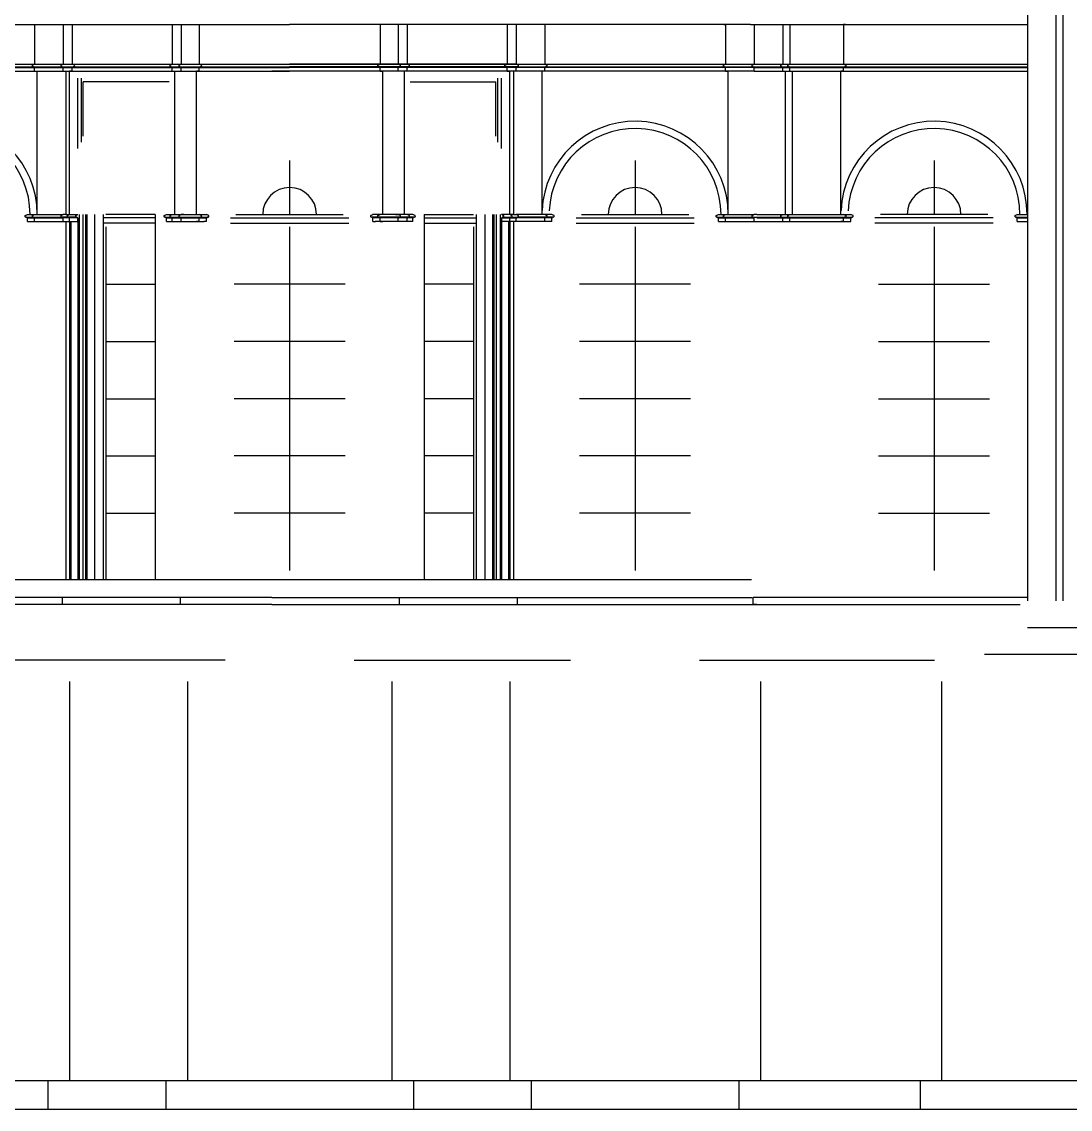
# Model space of a CAD drawing. Header units: metres. Extents: x 10516 to 12055, y -106 to 577.
# Drawn here: x 10903.4 to 11196.3, y -105.9 to 197.9 of the extents above; entities that cross this region are included whole.
import ezdxf

# ---------------------------------------------------------------- set-up
doc = ezdxf.new("R2010")
doc.units = ezdxf.units.M

msp = doc.modelspace()

# ---------------------------------------------------------------- linework, layer by layer
for p, q in [((11184.37, 216.06), (11184.37, 36.06)), ((11192.37, 36.06), (11192.37, 216.06)), ((11194.37, 36.06), (11194.37, 216.06)), ((10848.52, 197.06), (10978.27, 197.06)), ((10906.52, 197.06), (10907.02, 197.06)), ((10907.02, 197.06), (10907.02, 186.06)), ((10914.02, 197.06), (10915.02, 197.06)), ((10915.02, 197.06), (10915.02, 186.06)), ((10915.02, 197.06), (10978.27, 197.06, -0.34)), ((10915.02, 197.06), (10978.27, 197.06, -1.81)), ((10917.56, 197.06, -0.34), (10917.56, 186.06, -0.34)), ((10945.45, 197.06, -0.34), (10945.45, 186.06, -0.34)), ((10946.97, 197.06, -0.34), (10947.97, 197.06, -0.34)), ((10947.97, 197.06, -0.34), (10947.97, 186.06, -0.34)), ((10953.02, 197.06), (10953.02, 186.06)), ((11107.02, 197.06), (10978.27, 197.06)), ((11041.54, 197.06), (10978.27, 197.06, -0.34)), ((11041.54, 197.06), (10978.27, 197.06, -1.81)), ((11003.52, 197.06), (11003.52, 186.06)), ((11008.58, 197.06, -0.34), (11008.58, 186.06, -0.34)), ((11009.58, 197.06, -0.34), (11008.58, 197.06, -0.34)), ((11011.09, 197.06, -0.34), (11011.09, 186.06, -0.34)), ((11038.99, 197.06, -0.34), (11038.99, 186.06, -0.34)), ((11041.54, 197.06), (11041.54, 186.06)), ((11042.54, 197.06), (11041.54, 197.06)), ((11041.54, 197.05), (11041.54, 186.05)), ((11042.54, 197.05), (11041.54, 197.05)), ((11049.52, 197.06), (11049.52, 186.06)), ((11050.02, 197.06), (11049.52, 197.06)), ((11099.52, 197.06), (11100.02, 197.06)), ((11100.02, 197.06), (11100.02, 186.06)), ((11107.02, 197.06), (11108.02, 197.06)), ((11108.02, 197.06), (11108.02, 186.06)), ((11108.02, 197.06), (11184.37, 197.06)), ((11115.52, 197.06), (11116.02, 197.06)), ((11116.02, 197.06), (11116.02, 186.06)), ((11117.52, 197.06), (11118.02, 197.06)), ((11118.02, 197.06), (11118.02, 186.06)), ((11133.02, 197.06), (11133.02, 186.06)), ((11133.52, 197.06), (11133.02, 197.06)), ((10585.02, 186.06), (11184.37, 186.06)), ((10906.47, 185.78), (10907.02, 186.06)), ((10914.47, 185.78), (10915.02, 186.06)), ((10914.47, 185.78), (10915.02, 186.06)), ((10915.02, 186.06), (10978.27, 186.06, -0.34)), ((10915.02, 186.06), (10978.27, 186.06, -0.34)), ((10918.11, 185.78, -0.34), (10917.56, 186.06, -0.34)), ((10944.9, 185.78, -0.34), (10945.45, 186.06, -0.34)), ((10947.42, 185.78, -0.34), (10947.97, 186.06, -0.34)), ((10953.57, 185.78), (10953.02, 186.06)), ((11041.54, 186.06), (10978.27, 186.06, -0.34)), ((11041.54, 186.06), (10978.27, 186.06, -0.34)), ((11002.97, 185.78), (11003.52, 186.06)), ((11009.13, 185.78, -0.34), (11008.58, 186.06, -0.34)), ((11011.64, 185.78, -0.34), (11011.09, 186.06, -0.34)), ((11038.44, 185.78, -0.34), (11038.99, 186.06, -0.34)), ((11042.09, 185.78), (11041.54, 186.06)), ((11042.09, 185.77), (11041.54, 186.05)), ((11050.06, 185.78), (11049.52, 186.06)), ((11099.47, 185.78), (11100.02, 186.06)), ((11107.47, 185.78), (11108.02, 186.06)), ((11115.47, 185.78), (11116.02, 186.06)), ((11117.47, 185.78), (11118.02, 186.06)), ((11133.57, 185.78), (11133.02, 186.06)), ((10584.58, 185.31), (11184.37, 185.31)), ((10848.52, 184.06), (10973.27, 184.06)), ((10848.71, 185.06), (10973.27, 185.06)), ((10907.02, 184.06), (10907.02, 185.06)), ((10907.02, 184.06), (10907.77, 184.06)), ((10907.77, 144.06), (10907.77, 184.06)), ((10914.58, 185.31), (10978.27, 185.31, -0.34)), ((10914.58, 185.31), (10978.27, 185.31, -0.34)), ((10915.02, 185.06), (10914.83, 185.06)), ((10915.02, 184.06), (10915.02, 185.06)), ((10915.02, 185.06), (10978.27, 185.06, -0.34)), ((10915.02, 185.06), (10978.27, 185.06, -0.34)), ((10915.02, 184.06), (10915.77, 184.06)), ((10915.77, 184.06), (10915.77, 144.06)), ((10915.77, 184.06), (10978.27, 184.06, -0.34)), ((10915.77, 184.06), (10978.27, 184.06, -0.34)), ((10916.81, 144.06, -0.34), (10916.81, 184.06, -0.34)), ((10917.56, 184.06, -0.34), (10916.81, 184.06, -0.34)), ((10917.56, 185.06, -0.34), (10917.75, 185.06, -0.34)), ((10917.56, 184.06, -0.34), (10917.56, 185.06, -0.34)), ((10945.45, 185.06, -0.34), (10945.26, 185.06, -0.34)), ((10945.45, 184.06, -0.34), (10945.45, 185.06, -0.34)), ((10945.45, 184.06, -0.34), (10946.2, 184.06, -0.34)), ((10946.2, 144.06, -0.34), (10946.2, 184.06, -0.34)), ((10947.97, 185.06, -0.34), (10947.78, 185.06, -0.34)), ((10947.97, 184.06, -0.34), (10947.97, 185.06, -0.34)), ((10947.97, 184.06, -0.34), (10948.72, 184.06, -0.34)), ((10952.27, 144.06), (10952.27, 184.06)), ((10953.02, 184.06), (10952.27, 184.06)), ((10953.02, 185.06), (10953.21, 185.06)), ((10953.02, 184.06), (10953.02, 185.06)), ((11107.83, 185.06), (10973.27, 185.06)), ((11108.02, 184.06), (10973.27, 184.06)), ((11041.98, 185.31), (10978.27, 185.31, -0.34)), ((11041.98, 185.31), (10978.27, 185.31, -0.34)), ((11041.54, 185.06), (10978.27, 185.06, -0.34)), ((11041.54, 185.06), (10978.27, 185.06, -0.34)), ((11040.79, 184.06), (10978.27, 184.06, -0.34)), ((11040.79, 184.06), (10978.27, 184.06, -0.34)), ((11003.52, 185.06), (11003.33, 185.06)), ((11003.52, 184.06), (11003.52, 185.06)), ((11003.52, 184.06), (11004.27, 184.06)), ((11004.27, 144.06), (11004.27, 184.06)), ((11008.58, 184.06, -0.34), (11007.83, 184.06, -0.34)), ((11008.58, 185.06, -0.34), (11008.77, 185.06, -0.34)), ((11008.58, 184.06, -0.34), (11008.58, 185.06, -0.34)), ((11010.34, 144.06, -0.34), (11010.34, 184.06, -0.34)), ((11011.09, 184.06, -0.34), (11010.34, 184.06, -0.34)), ((11011.09, 185.06, -0.34), (11011.28, 185.06, -0.34)), ((11011.09, 184.06, -0.34), (11011.09, 185.06, -0.34)), ((11038.99, 185.06, -0.34), (11038.8, 185.06, -0.34)), ((11038.99, 184.06, -0.34), (11038.99, 185.06, -0.34)), ((11038.99, 184.06, -0.34), (11039.74, 184.06, -0.34)), ((11039.74, 144.06, -0.34), (11039.74, 184.06, -0.34)), ((11041.54, 184.06), (11040.79, 184.06)), ((11040.79, 184.06), (11040.79, 144.06)), ((11041.54, 184.05), (11040.79, 184.05)), ((11041.54, 185.06), (11041.73, 185.06)), ((11041.54, 184.06), (11041.54, 185.06)), ((11041.54, 185.05), (11041.73, 185.05)), ((11041.54, 184.05), (11041.54, 185.05)), ((11048.77, 144.06), (11048.77, 184.06)), ((11049.52, 184.06), (11048.77, 184.06)), ((11049.52, 185.06), (11049.7, 185.06)), ((11049.52, 184.06), (11049.52, 185.06)), ((11100.02, 185.06), (11099.83, 185.06)), ((11100.02, 184.06), (11100.02, 185.06)), ((11100.02, 184.06), (11100.77, 184.06)), ((11100.77, 144.06), (11100.77, 184.06)), ((11108.02, 185.06), (11107.83, 185.06)), ((11108.02, 184.06), (11108.02, 185.06)), ((11108.02, 185.06), (11184.37, 185.06)), ((11108.02, 184.06), (11108.77, 184.06)), ((11108.77, 184.06), (11184.37, 184.06)), ((11116.02, 185.06), (11115.83, 185.06)), ((11116.02, 184.06), (11116.02, 185.06)), ((11116.02, 184.06), (11116.77, 184.06)), ((11116.77, 144.06), (11116.77, 184.06)), ((11118.02, 184.06), (11118.02, 185.06)), ((11118.02, 184.06), (11118.77, 184.06)), ((11118.77, 144.06), (11118.77, 184.06)), ((11132.27, 144.06), (11132.27, 184.06)), ((11133.02, 184.06), (11132.27, 184.06)), ((11133.02, 184.06), (11133.02, 185.06)), ((10919.13, 162.41, -0.34), (10919.13, 182.06, -0.34)), ((10920.13, 164.21, -0.34), (10920.13, 182.06, -0.34)), ((10944.59, 181.06), (10920.63, 181.06)), ((10920.63, 165.89, -0.34), (10920.63, 181.06, -0.34)), ((11011.96, 181.06), (11035.91, 181.06)), ((11035.91, 165.89, -0.34), (11035.91, 181.06, -0.34)), ((11036.41, 164.21, -0.34), (11036.41, 182.06, -0.34)), ((11037.41, 162.41, -0.34), (11037.41, 182.06, -0.34)), ((10978.27, 159.06), (10978.27, 144.06)), ((11074.77, 159.06), (11074.77, 144.06)), ((11158.27, 159.06), (11158.27, 144.06)), ((10904.47, 143.78), (10905.02, 144.06)), ((10904.58, 143.31), (10914.58, 143.31)), ((10905.02, 143.06), (10904.83, 143.06)), ((10905.02, 144.06), (10915.02, 144.06)), ((10905.02, 142.06), (10905.02, 143.06)), ((10905.02, 143.06), (10914.83, 143.06)), ((10906.47, 143.78), (10907.02, 144.06)), ((10907.02, 142.06), (10907.02, 143.06)), ((10914.47, 143.78), (10915.02, 144.06)), ((10918.69, 143.31), (10914.58, 143.31, 0.34)), ((10915.02, 143.06), (10914.83, 143.06)), ((10919.13, 143.06), (10914.83, 143.06, 0.34)), ((10915.77, 144.06), (10915.02, 144.06)), ((10915.02, 142.06), (10915.02, 143.06)), ((10915.77, 144.06, 0.34), (10919.13, 144.06)), ((10916.26, 143.78, -0.34), (10916.81, 144.06, -0.34)), ((10916.81, 143.06, -0.34), (10916.62, 143.06, -0.34)), ((10916.81, 143.06, -0.34), (10916.62, 143.06, -0.34)), ((10916.81, 142.06, -0.34), (10916.81, 143.06, -0.34)), ((10918.58, 143.78, -0.34), (10919.13, 144.06, -0.34)), ((10919.13, 143.06, -0.34), (10918.94, 143.06, -0.34)), ((10919.13, 143.06, -0.34), (10919.13, 42.06, -0.34)), ((10919.13, 142.06, -0.34), (10919.13, 143.06, -0.34)), ((10919.48, 144.06, -0.34), (10919.48, 42.06, -0.34)), ((10920.54, 144.06, -0.34), (10920.54, 42.06, -0.34)), ((10921.25, 144.06, -0.34), (10921.25, 42.06, -0.34)), ((10921.6, 144.06, -0.34), (10921.6, 42.06, -0.34)), ((10923.73, 144.06, -0.34), (10923.73, 42.06, -0.34)), ((10926.22, 144.06, -0.34), (10926.22, 42.06, -0.34)), ((10940.7, 143.06, -0.34), (10926.22, 143.06, -0.34)), ((10940.7, 144.06, -0.34), (10926.92, 144.06, -0.34)), ((10940.7, 144.06, -0.34), (10940.7, 42.06, -0.34)), ((10943.29, 143.78, -0.34), (10943.84, 144.06, -0.34)), ((10943.4, 143.31), (10955.57, 143.31)), ((10943.65, 143.06), (10955.13, 143.06)), ((10943.84, 143.06, -0.34), (10943.65, 143.06, -0.34)), ((10943.84, 144.06), (10955.13, 144.06)), ((10943.84, 142.06, -0.34), (10943.84, 143.06, -0.34)), ((10944.9, 143.78, -0.34), (10945.45, 144.06, -0.34)), ((10945.45, 143.06, -0.34), (10945.26, 143.06, -0.34)), ((10945.45, 142.06, -0.34), (10945.45, 143.06, -0.34)), ((10947.42, 143.78, -0.34), (10947.97, 144.06, -0.34)), ((10947.97, 143.06, -0.34), (10947.78, 143.06, -0.34)), ((10948.72, 144.06, -0.34), (10947.97, 144.06, -0.34)), ((10947.97, 142.06, -0.34), (10947.97, 143.06, -0.34)), ((10953.57, 143.78), (10953.02, 144.06)), ((10953.02, 143.06), (10953.21, 143.06)), ((10953.02, 142.06), (10953.02, 143.06)), ((10955.57, 143.78), (10955.02, 144.06)), ((10955.02, 143.06), (10955.21, 143.06)), ((10955.02, 142.06), (10955.02, 143.06)), ((10961.77, 143.06), (10994.77, 143.06)), ((10963.27, 144.06), (10993.27, 144.06)), ((11000.97, 143.78), (11001.52, 144.06)), ((11013.15, 143.31), (11000.98, 143.31)), ((11001.52, 143.06), (11001.33, 143.06)), ((11012.71, 144.06), (11001.42, 144.06)), ((11012.9, 143.06), (11001.42, 143.06)), ((11001.52, 142.06), (11001.52, 143.06)), ((11002.97, 143.78), (11003.52, 144.06)), ((11003.52, 143.06), (11003.33, 143.06)), ((11003.52, 142.06), (11003.52, 143.06)), ((11007.83, 144.06, -0.34), (11008.58, 144.06, -0.34)), ((11009.13, 143.78, -0.34), (11008.58, 144.06, -0.34)), ((11008.58, 143.06, -0.34), (11008.77, 143.06, -0.34)), ((11008.58, 142.06, -0.34), (11008.58, 143.06, -0.34)), ((11011.64, 143.78, -0.34), (11011.09, 144.06, -0.34)), ((11011.09, 143.06, -0.34), (11011.28, 143.06, -0.34)), ((11011.09, 142.06, -0.34), (11011.09, 143.06, -0.34)), ((11013.26, 143.78, -0.34), (11012.71, 144.06, -0.34)), ((11012.71, 143.06, -0.34), (11012.9, 143.06, -0.34)), ((11012.71, 142.06, -0.34), (11012.71, 143.06, -0.34)), ((11015.85, 144.06, -0.34), (11015.85, 42.06, -0.34)), ((11015.85, 144.06, -0.34), (11029.62, 144.06, -0.34)), ((11015.85, 143.06, -0.34), (11030.33, 143.06, -0.34)), ((11030.33, 144.06, -0.34), (11030.33, 42.06, -0.34)), ((11032.82, 144.06, -0.34), (11032.82, 42.06, -0.34)), ((11034.94, 144.06, -0.34), (11034.94, 42.06, -0.34)), ((11035.29, 144.06, -0.34), (11035.29, 42.06, -0.34)), ((11036, 144.06, -0.34), (11036, 42.06, -0.34)), ((11037.06, 144.06, -0.34), (11037.06, 42.06, -0.34)), ((11040.79, 144.06, 0.34), (11037.41, 144.06)), ((11037.96, 143.78, -0.34), (11037.41, 144.06, -0.34)), ((11037.41, 143.06, -0.34), (11037.41, 42.06, -0.34)), ((11037.41, 143.06), (11041.73, 143.06, 0.34)), ((11037.41, 143.06, -0.34), (11037.6, 143.06, -0.34)), ((11037.41, 142.06, -0.34), (11037.41, 143.06, -0.34)), ((11037.85, 143.31), (11041.98, 143.31, 0.34)), ((11040.28, 143.78, -0.34), (11039.74, 144.06, -0.34)), ((11039.74, 143.06, -0.34), (11039.92, 143.06, -0.34)), ((11039.74, 142.06, -0.34), (11039.74, 143.06, -0.34)), ((11040.79, 144.06), (11041.54, 144.06)), ((11040.79, 144.05), (11041.54, 144.05)), ((11051.52, 144.06), (11041.52, 144.06)), ((11042.09, 143.78), (11041.54, 144.06)), ((11042.08, 143.77), (11041.54, 144.05)), ((11041.54, 143.06), (11041.73, 143.06)), ((11041.54, 142.06), (11041.54, 143.06)), ((11041.54, 143.05), (11041.72, 143.05)), ((11041.54, 142.05), (11041.54, 143.05)), ((11051.52, 143.06), (11041.71, 143.06)), ((11051.96, 143.31), (11041.96, 143.31)), ((11050.06, 143.78), (11049.52, 144.06)), ((11049.52, 142.06), (11049.52, 143.06)), ((11052.06, 143.78), (11051.52, 144.06)), ((11051.52, 143.06), (11051.7, 143.06)), ((11051.52, 142.06), (11051.52, 143.06)), ((11058.27, 143.06), (11091.27, 143.06)), ((11059.77, 144.06), (11089.77, 144.06)), ((11097.47, 143.78), (11098.02, 144.06)), ((11097.58, 143.31), (11135.46, 143.31)), ((11098.02, 143.06), (11097.83, 143.06)), ((11098.02, 144.06), (11108.02, 144.06)), ((11098.02, 142.06), (11098.02, 143.06)), ((11098.02, 143.06), (11107.83, 143.06)), ((11099.47, 143.78), (11100.02, 144.06)), ((11100.02, 142.06), (11100.02, 143.06)), ((11107.47, 143.78), (11108.02, 144.06)), ((11108.02, 143.06), (11107.83, 143.06)), ((11108.77, 144.06), (11108.02, 144.06)), ((11108.02, 142.06), (11108.02, 143.06)), ((11108.77, 144.06), (11135.02, 144.06)), ((11108.77, 143.06), (11135.02, 143.06)), ((11115.47, 143.78), (11116.02, 144.06)), ((11116.02, 143.06), (11115.83, 143.06)), ((11116.02, 142.06), (11116.02, 143.06)), ((11117.47, 143.78), (11118.02, 144.06)), ((11118.02, 142.06), (11118.02, 143.06)), ((11133.57, 143.78), (11133.02, 144.06)), ((11133.02, 142.06), (11133.02, 143.06)), ((11135.57, 143.78), (11135.02, 144.06)), ((11135.02, 143.06), (11135.21, 143.06)), ((11135.02, 142.06), (11135.02, 143.06)), ((11174.77, 143.06), (11141.77, 143.06)), ((11173.27, 144.06), (11143.27, 144.06)), ((11180.97, 143.78), (11181.52, 144.06)), ((11181.08, 143.31), (11184.37, 143.31)), ((11181.52, 143.06), (11181.33, 143.06)), ((11181.52, 144.06), (11184.37, 144.06)), ((11181.52, 142.06), (11181.52, 143.06)), ((11181.52, 143.06), (11184.37, 143.06)), ((10905.02, 142.06), (10915.02, 142.06)), ((10907.02, 142.06), (10907.77, 142.06)), ((10915.02, 142.06), (10915.77, 142.06)), ((10915.77, 142.06, 0.34), (10919.13, 142.06)), ((10915.77, 142.06), (10915.77, 42.06)), ((10916.81, 142.06, -0.34), (10916.81, 42.06, -0.34)), ((10917.16, 142.06, -0.34), (10917.16, 42.06, -0.34)), ((10940.7, 141.56, -0.34), (10926.22, 141.56, -0.34)), ((10926.92, 140.56, -0.34), (10926.92, 42.06, -0.34)), ((10943.84, 142.06), (10954.38, 142.06)), ((10943.84, 142.06, -0.34), (10944.59, 142.06, -0.34)), ((10945.45, 142.06, -0.34), (10946.2, 142.06, -0.34)), ((10947.97, 142.06, -0.34), (10948.72, 142.06, -0.34)), ((10953.02, 142.06), (10952.27, 142.06)), ((10955.02, 142.06), (10954.27, 142.06)), ((10961.77, 141.56), (10994.77, 141.56)), ((10978.27, 140.56), (10978.27, 44.56)), ((11001.52, 142.06), (11002.27, 142.06)), ((11012.71, 142.06), (11002.17, 142.06)), ((11003.52, 142.06), (11004.27, 142.06)), ((11008.58, 142.06, -0.34), (11007.83, 142.06, -0.34)), ((11011.09, 142.06, -0.34), (11010.34, 142.06, -0.34)), ((11012.71, 142.06, -0.34), (11011.96, 142.06, -0.34)), ((11015.85, 141.56, -0.34), (11030.33, 141.56, -0.34)), ((11029.62, 140.56, -0.34), (11029.62, 42.06, -0.34)), ((11040.79, 142.06, 0.34), (11037.41, 142.06)), ((11039.38, 142.06, -0.34), (11039.38, 42.06, -0.34)), ((11039.74, 142.06, -0.34), (11039.74, 42.06, -0.34)), ((11041.54, 142.06), (11040.79, 142.06)), ((11040.79, 142.06), (11040.79, 42.06)), ((11041.54, 142.05), (11040.79, 142.05)), ((11051.52, 142.06), (11041.52, 142.06)), ((11049.52, 142.06), (11048.77, 142.06)), ((11058.27, 141.56), (11091.27, 141.56)), ((11074.77, 140.56), (11074.77, 44.56)), ((11098.02, 142.06), (11108.02, 142.06)), ((11100.02, 142.06), (11100.77, 142.06)), ((11108.02, 142.06), (11108.77, 142.06)), ((11108.77, 142.06), (11135.02, 142.06)), ((11118.02, 142.06), (11118.77, 142.06)), ((11133.02, 142.06), (11132.27, 142.06)), ((11174.77, 141.56), (11141.77, 141.56)), ((11158.27, 140.56), (11158.27, 44.56)), ((11181.52, 142.06), (11184.37, 142.06)), ((10926.92, 124.56, -0.34), (10940.7, 124.56, -0.34)), ((10993.77, 124.56), (10962.77, 124.56)), ((11029.62, 124.56, -0.34), (11015.85, 124.56, -0.34)), ((11090.27, 124.56), (11059.27, 124.56)), ((11142.77, 124.56), (11173.77, 124.56)), ((10926.92, 108.56, -0.34), (10940.7, 108.56, -0.34)), ((10993.77, 108.56), (10962.77, 108.56)), ((11029.62, 108.56, -0.34), (11015.85, 108.56, -0.34)), ((11090.27, 108.56), (11059.27, 108.56)), ((11142.77, 108.56), (11173.77, 108.56)), ((10926.92, 92.56, -0.34), (10940.7, 92.56, -0.34)), ((10993.77, 92.56), (10962.77, 92.56)), ((11029.62, 92.56, -0.34), (11015.85, 92.56, -0.34)), ((11090.27, 92.56), (11059.27, 92.56)), ((11142.77, 92.56), (11173.77, 92.56)), ((10926.92, 76.56, -0.34), (10940.7, 76.56, -0.34)), ((10993.77, 76.56), (10962.77, 76.56)), ((11029.62, 76.56, -0.34), (11015.85, 76.56, -0.34)), ((11090.27, 76.56), (11059.27, 76.56)), ((11142.77, 76.56), (11173.77, 76.56)), ((10926.92, 60.56, -0.34), (10940.7, 60.56, -0.34)), ((10993.77, 60.56), (10962.77, 60.56)), ((11029.62, 60.56, -0.34), (11015.85, 60.56, -0.34)), ((11090.27, 60.56), (11059.27, 60.56)), ((11142.77, 60.56), (11173.77, 60.56)), ((10849.27, 42.06), (11107.27, 42.06)), ((10973.27, 37.06), (10849.04, 37.06)), ((10914.73, 37.06), (10914.73, 35.06)), ((10947.67, 37.06, -0.34), (10947.67, 35.06, -0.34)), ((10973.27, 37.06), (11107.5, 37.06)), ((11008.87, 37.06, -0.34), (11008.87, 35.06, -0.34)), ((11041.83, 37.06), (11041.83, 35.06)), ((11184.37, 37.06), (11107.73, 37.06)), ((11107.73, 35.06), (11107.73, 37.06)), ((10973.27, 35.06), (10847.77, 35.06)), ((10915.77, 35.06), (10914.73, 35.06)), ((10948.72, 35.06, -0.34), (10947.67, 35.06, -0.34)), ((10973.27, 35.06), (11182.37, 35.06)), ((11007.83, 35.06, -0.34), (11008.87, 35.06, -0.34)), ((11040.79, 35.06), (11041.83, 35.06)), ((11108.77, 35.06), (11107.73, 35.06)), ((11387.17, 28.56), (11184.37, 28.56)), ((10960.27, 19.56), (10899.77, 19.56)), ((10996.27, 19.56), (11056.77, 19.56)), ((11092.77, 19.56), (11158.37, 19.56)), ((11399.17, 21.06), (11172.37, 21.06)), ((10916.77, 13.56), (10916.77, -97.94)), ((10949.72, 13.56, -0.34), (10949.72, -97.94, -0.34)), ((11006.83, 13.56, -0.34), (11006.83, -97.94, -0.34)), ((11039.77, 13.56), (11039.77, -97.94)), ((11109.77, 13.56), (11109.77, -97.94)), ((11160.37, 13.56), (11160.37, -97.94)), ((10515.77, -97.94), (12055.15, -97.94)), ((10910.77, -97.94), (10910.77, -105.94)), ((10943.72, -97.94, -0.34), (10943.72, -105.94, -0.34)), ((11012.83, -97.94, -0.34), (11012.83, -105.94, -0.34)), ((11045.77, -97.94), (11045.77, -105.94)), ((11103.77, -97.94), (11103.77, -105.94)), ((11154.37, -97.94), (11154.37, -105.94)), ((10515.77, -105.94), (11285.77, -105.94))]:
    msp.add_line(p, q)
for centre, radius, start, end in [((10906.58, 185.56, -1.09), 0.25, 116.0131, 270), ((10914.58, 185.56, 1.09), 0.25, 116.0131, 270), ((10918, 185.56, -0.34), 0.25, 270, 63.9869), ((10945.01, 185.56, -1.43), 0.25, 116.0131, 270), ((10947.53, 185.56, 0.75), 0.25, 116.0131, 270), ((10953.46, 185.56, -1.09), 0.25, 270, 63.9869), ((11003.08, 185.56, -1.09), 0.25, 116.0131, 270), ((11009.02, 185.56, 0.75), 0.25, 270, 63.9869), ((11011.53, 185.56, -1.43), 0.25, 270, 63.9869), ((11038.55, 185.56, -0.34), 0.25, 116.0131, 270), ((11041.98, 185.56, 1.09), 0.25, 270, 63.9869), ((11041.98, 185.55, 1.09), 0.25, 269.9928, 63.9797), ((11049.95, 185.56, -1.09), 0.25, 270, 63.9869), ((11099.58, 185.56, -1.09), 0.25, 116.0131, 270), ((11107.58, 185.56), 0.25, 116.0131, 270), ((11115.58, 185.56, 1.09), 0.25, 116.0131, 270), ((11117.58, 185.56, 1.09), 0.25, 116.0131, 270), ((11133.46, 185.56, 0.2), 0.25, 270, 63.9869), ((10906.58, 185.06, -1.09), 0.25, 0, 90), ((10914.58, 185.06, 1.09), 0.25, 360, 90), ((10918, 185.06, -1.43), 0.25, 90, 180), ((10945.01, 185.06, -1.43), 0.25, 0, 90), ((10947.53, 185.06, 0.75), 0.25, 360, 90), ((10953.46, 185.06, -1.09), 0.25, 90, 180), ((11003.08, 185.06, -1.09), 0.25, 0, 90), ((11009.02, 185.06, 0.75), 0.25, 90, 180), ((11011.53, 185.06, -1.43), 0.25, 90, 180), ((11038.55, 185.06, -1.43), 0.25, 0, 90), ((11041.98, 185.06, 1.09), 0.25, 90, 180), ((11041.98, 185.05, 1.09), 0.25, 89.9928, 179.9928), ((11049.95, 185.06, -1.09), 0.25, 90, 180), ((11099.58, 185.06, -1.09), 0.25, 0, 90), ((11107.58, 185.06), 0.25, 0, 90), ((11115.58, 185.06, 1.09), 0.25, 0, 90), ((11117.58, 185.06, 1.09), 0.25, 0, 90), ((11133.46, 185.06, 0.2), 0.25, 90, 180), ((10881.77, 144.06), 26, 0, 177.6169), ((10881.77, 144.06), 24, 0, 177.6169), ((11074.77, 144.06), 26, 0, 177.6169), ((11074.77, 144.06), 24, 0, 177.6169), ((11158.27, 144.06), 26, 0, 177.6169), ((11158.27, 144.06), 24, 0, 177.6169), ((10978.27, 144.06, -1.43), 7.5, 0, 180), ((11074.77, 144.06, -1.43), 7.5, 0, 180), ((11158.27, 144.06, -2.31), 7.5, 0, 180), ((10904.58, 143.56, -1.43), 0.25, 116.0131, 270), ((10904.58, 143.06, -1.43), 0.25, 0, 90), ((10906.58, 143.56, -1.43), 0.25, 116.0131, 270), ((10906.58, 143.06, -1.43), 0.25, 0, 90), ((10914.58, 143.56, -1.43), 0.25, 116.0131, 270), ((10914.58, 143.06, -1.43), 0.25, 0, 90), ((10916.37, 143.56, -1.77), 0.25, 116.0131, 270), ((10916.37, 143.06, -1.77), 0.25, 0, 90), ((10916.37, 143.06, -1.77), 0.25, 0, 90), ((10918.69, 143.56, -1.77), 0.25, 116.0131, 270), ((10918.69, 143.06, -1.77), 0.25, 0, 90), ((10943.4, 143.56, -0.34), 0.25, 116.0131, 270), ((10943.4, 143.06, -1.77), 0.25, 0, 90), ((10945.01, 143.56, -1.77), 0.25, 116.0131, 270), ((10945.01, 143.06, -1.77), 0.25, 0, 90), ((10947.53, 143.56, -1.77), 0.25, 116.0131, 270), ((10947.53, 143.06, -1.77), 0.25, 0, 90), ((10953.46, 143.06, -1.43), 0.25, 90, 180), ((10953.46, 143.56, -1.43), 0.25, 270, 63.9869), ((10955.46, 143.06, -1.43), 0.25, 90, 180), ((10955.46, 143.56, -1.43), 0.25, 270, 63.9869), ((11001.08, 143.56, -1.43), 0.25, 116.0131, 270), ((11001.08, 143.06, -1.43), 0.25, 0, 90), ((11003.08, 143.56, -1.43), 0.25, 116.0131, 270), ((11003.08, 143.06, -1.43), 0.25, 0, 90), ((11009.02, 143.06, -1.77), 0.25, 90, 180), ((11009.02, 143.56, -1.77), 0.25, 270, 63.9869), ((11011.53, 143.06, -1.77), 0.25, 90, 180), ((11011.53, 143.56, -1.77), 0.25, 270, 63.9869), ((11013.15, 143.06, -1.77), 0.25, 90, 180), ((11013.15, 143.56, -0.34), 0.25, 270, 63.9869), ((11037.85, 143.06, -1.77), 0.25, 90, 180), ((11037.85, 143.56, -1.77), 0.25, 270, 63.9869), ((11040.17, 143.06, -1.77), 0.25, 90, 180), ((11040.17, 143.56, -1.77), 0.25, 270, 63.9869), ((11041.97, 143.05, -1.43), 0.25, 89.9928, 179.9928), ((11041.98, 143.06, -1.43), 0.25, 90, 180), ((11041.97, 143.55, -1.43), 0.25, 269.9928, 63.9797), ((11041.98, 143.56, -1.43), 0.25, 270, 63.9869), ((11049.95, 143.06, -1.43), 0.25, 90, 180), ((11049.95, 143.56, -1.43), 0.25, 270, 63.9869), ((11051.95, 143.06, -1.43), 0.25, 90, 180), ((11051.95, 143.56, -1.43), 0.25, 270, 63.9869), ((11097.58, 143.56, -1.43), 0.25, 116.0131, 270), ((11097.58, 143.06, -1.43), 0.25, 0, 90), ((11099.58, 143.56, -1.43), 0.25, 116.0131, 270), ((11099.58, 143.06, -1.43), 0.25, 0, 90), ((11107.58, 143.56, -0.34), 0.25, 116.0131, 270), ((11107.58, 143.06, -0.34), 0.25, 0, 90), ((11115.58, 143.56, -1.43), 0.25, 116.0131, 270), ((11115.58, 143.06, -1.43), 0.25, 0, 90), ((11117.58, 143.56, -1.43), 0.25, 116.0131, 270), ((11117.58, 143.06, -1.43), 0.25, 0, 90), ((11133.46, 143.06, -2.31), 0.25, 90, 180), ((11133.46, 143.56, -2.31), 0.25, 270, 63.9869), ((11135.46, 143.06, -2.31), 0.25, 90, 180), ((11135.46, 143.56, -2.31), 0.25, 270, 63.9869), ((11181.08, 143.56, -2.31), 0.25, 116.0131, 270), ((11181.08, 143.06, -2.31), 0.25, 0, 90)]:
    msp.add_arc(centre, radius, start, end)

doc.saveas('drawing.dxf')
